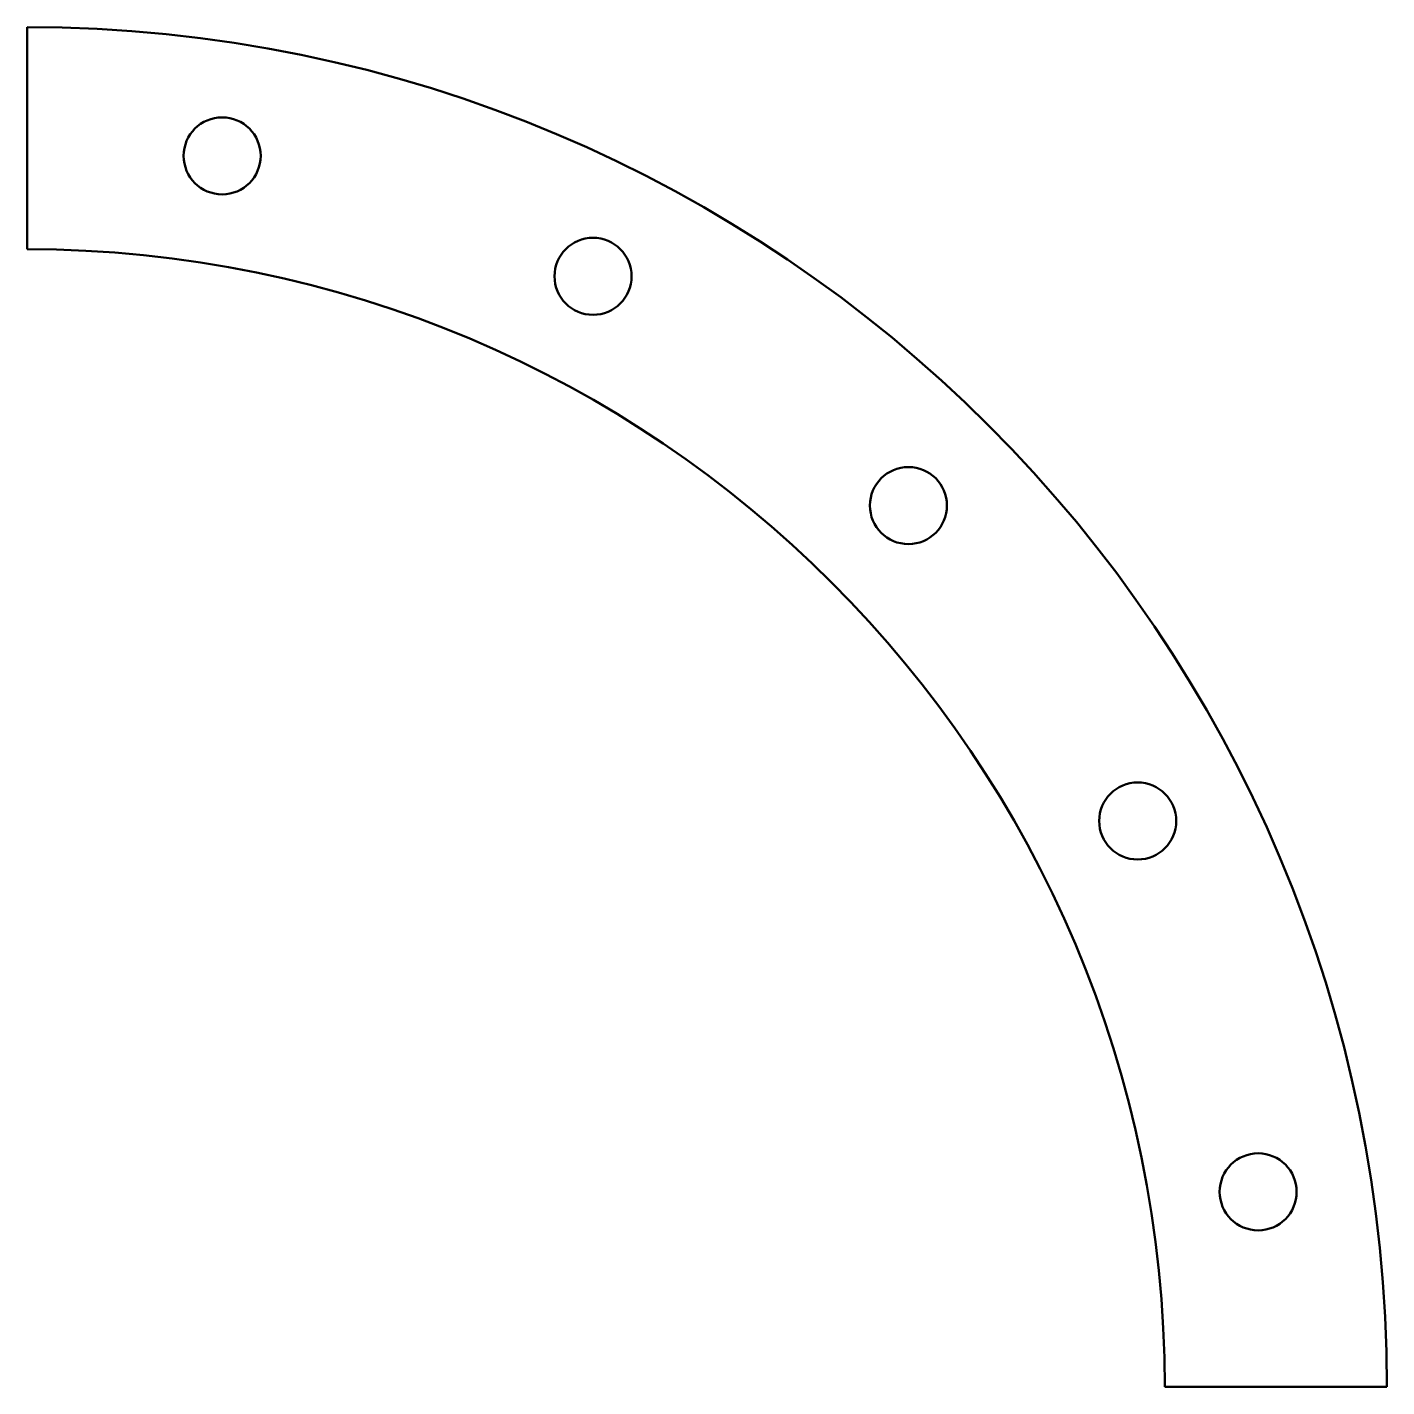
# Model space of a CAD drawing. Header units: millimetres. Extents: x -251 to 49, y 0 to 300.
import ezdxf

# ---------------------------------------------------------------- set-up
doc = ezdxf.new("R2010")
doc.units = ezdxf.units.MM
doc.layers.add('IV_INTERIOR_PROFILES', color=7, linetype='Continuous', lineweight=50)
doc.layers.add('IV_OUTER_PROFILE', color=7, linetype='Continuous', lineweight=50)

msp = doc.modelspace()

# ---------------------------------------------------------------- linework, layer by layer
at = {"layer": 'IV_INTERIOR_PROFILES'}
for centre in [(-207.98, 271.61), (-126.15, 245.03), (-56.55, 194.45), (-5.97, 124.85), (20.61, 43.02)]:
    msp.add_circle(centre, 8.5, dxfattribs=at)
at = {"layer": 'IV_OUTER_PROFILE'}
for p, q in [((-251, 300), (-251, 251)), ((0, 0), (49, 0))]:
    msp.add_line(p, q, dxfattribs=at)
for radius in [300, 251]:
    msp.add_arc((-251, 0), radius, 360, 90, dxfattribs=at)

doc.saveas('drawing.dxf')
